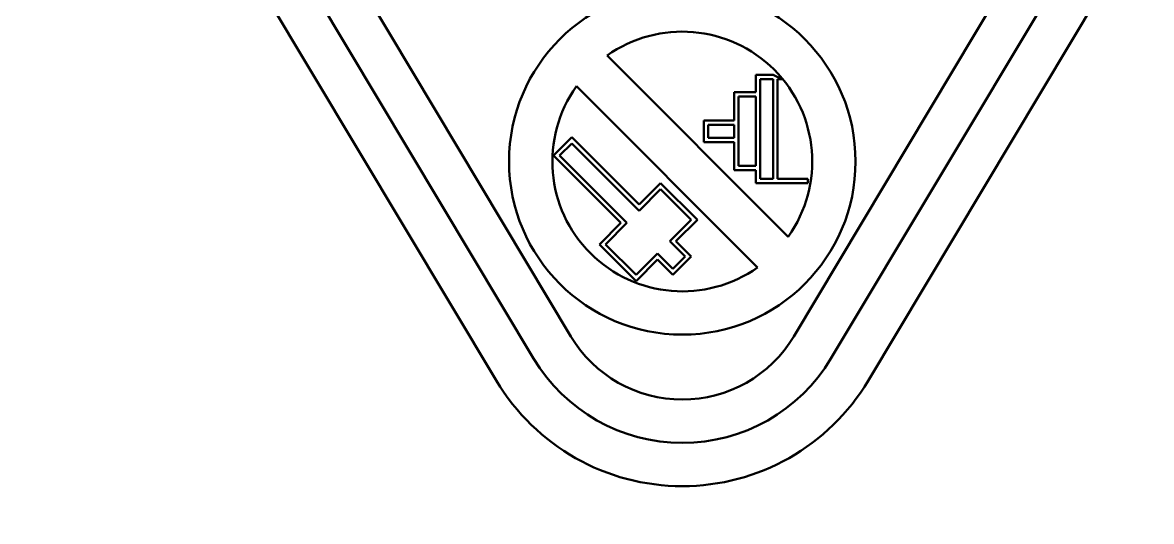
# Model space of a CAD drawing. Header units: millimetres. Extents: x 845401 to 948039, y 511594 to 550263.
# Drawn here: x 913266.32 to 913287.17, y 544566.56 to 544575.78 of the extents above; entities that cross this region are included whole.
import ezdxf

# ---------------------------------------------------------------- set-up
doc = ezdxf.new("R2010")
doc.units = ezdxf.units.MM
doc.layers.add('可见 (ISO)', color=7, linetype='Continuous', lineweight=50)

# ---------------------------------------------------------------- blocks, each defined once
blk = doc.blocks.new('A$C2A4E01FC')
at = {"layer": '可见 (ISO)', "color": 251}
for p, q in [((919.756, 545.119), (911.491, 558.935)), ((932.14, 558.935), (923.875, 545.119)), ((909.756, 558.719), (918.382, 544.297)), ((925.248, 544.297), (933.875, 558.719)), ((919.069, 544.708), (910.804, 558.524)), ((932.826, 558.524), (924.561, 544.708)), ((923.771, 546.96), (920.425, 550.307)), ((923.175, 549.631), (923.175, 549.951)), ((923.175, 549.951), (923.495, 549.951)), ((923.495, 549.951), (923.655, 549.871)), ((919.859, 549.741), (923.206, 546.395)), ((923.255, 548.031), (923.255, 549.871)), ((923.255, 549.871), (923.495, 549.871)), ((923.495, 549.871), (923.495, 548.031)), ((923.655, 549.871), (923.575, 549.871)), ((923.575, 549.871), (923.575, 548.031)), ((922.775, 549.111), (922.775, 549.631)), ((922.775, 549.631), (923.175, 549.631)), ((922.855, 548.271), (922.855, 549.551)), ((922.855, 549.551), (923.175, 549.551)), ((923.175, 549.551), (923.175, 548.271)), ((922.215, 548.711), (922.215, 549.111)), ((922.215, 549.111), (922.775, 549.111)), ((922.295, 548.791), (922.295, 549.031)), ((922.295, 549.031), (922.775, 549.031)), ((922.775, 549.031), (922.775, 548.791)), ((919.435, 548.46), (919.775, 548.799)), ((919.548, 548.46), (919.775, 548.686)), ((919.775, 548.799), (921.019, 547.555)), ((919.775, 548.686), (921.019, 547.442)), ((922.775, 548.711), (922.215, 548.711)), ((922.775, 548.791), (922.295, 548.791)), ((922.775, 548.191), (922.775, 548.711)), ((920.68, 547.216), (919.435, 548.46)), ((920.793, 547.216), (919.548, 548.46)), ((923.175, 548.271), (922.855, 548.271)), ((923.175, 548.191), (922.775, 548.191)), ((923.175, 547.951), (923.175, 548.191)), ((921.019, 547.555), (921.415, 547.951)), ((921.019, 547.442), (921.415, 547.838)), ((921.415, 547.951), (922.094, 547.272)), ((921.981, 547.272), (921.415, 547.838)), ((924.135, 547.951), (923.175, 547.951)), ((923.255, 548.031), (923.495, 548.031)), ((923.575, 548.031), (924.135, 548.031)), ((924.135, 548.031), (924.135, 547.951)), ((920.284, 546.82), (920.68, 547.216)), ((920.793, 547.216), (920.397, 546.82)), ((921.585, 546.876), (921.981, 547.272)), ((922.094, 547.272), (921.698, 546.876)), ((920.963, 546.141), (920.284, 546.82)), ((920.397, 546.82), (920.963, 546.254)), ((921.868, 546.593), (921.585, 546.876)), ((921.698, 546.876), (921.981, 546.593)), ((920.963, 546.254), (921.359, 546.65)), ((921.359, 546.65), (921.641, 546.367)), ((921.981, 546.593), (921.641, 546.254)), ((921.641, 546.367), (921.868, 546.593)), ((921.359, 546.537), (920.963, 546.141)), ((921.641, 546.254), (921.359, 546.537))]:
    blk.add_line(p, q, dxfattribs=at)
for centre, radius in [((922.3, 551.351), 19.758), ((921.815, 548.351), 3.2)]:
    blk.add_circle(centre, radius, dxfattribs=at)
for centre, radius, start, end in [((922.3, 551.351), 28, 43.8274, 316.1726), ((921.815, 548.351), 2.4, 324.5941, 125.4059), ((921.815, 548.351), 2.4, 144.5941, 305.4059), ((921.815, 546.351), 2.4, 210.888, 329.112), ((921.815, 546.351), 3.2, 210.888, 329.112), ((921.815, 546.351), 4, 210.888, 329.112)]:
    blk.add_arc(centre, radius, start, end, dxfattribs=at)

msp = doc.modelspace()

# ---------------------------------------------------------------- block references
msp.add_blockref('A$C2A4E01FC', (912356.693, 544024.865))

doc.saveas('drawing.dxf')
